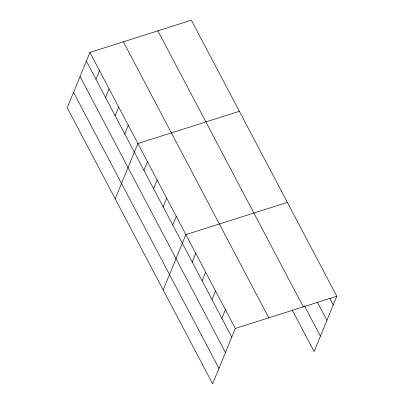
<?xml version="1.0" encoding="UTF-8"?>
<svg xmlns="http://www.w3.org/2000/svg" width="404" height="404" viewBox="0 0 404 404"><rect width="100%" height="100%" fill="white"/><g stroke="black" fill="none" stroke-linecap="round" stroke-linejoin="round"><path stroke-width="0.61" d="M89.91 52.429L67.215 107.767L212.62 383.8L235.32 328.462L89.91 52.429L191.38 20.2L336.784 296.233L314.09 351.571L292.279 310.166M95.965 79.29L99.51 70.644M105.56 97.51L109.105 88.865M115.16 115.726L118.7 107.085M124.755 133.946L128.3 125.301M115.201 198.854L137.895 143.521L239.36 111.292M143.95 170.382L147.495 161.736M153.545 188.602L157.09 179.957M163.14 206.818L166.685 198.177M172.74 225.038L176.285 216.393M163.186 289.946L185.88 234.613L287.345 202.384M192.223 262.024L195.768 253.384M202.111 280.795L205.656 272.155M211.999 299.566L215.544 290.92M221.887 318.337L225.432 309.691M235.32 328.462L336.784 296.233M329.75 298.253L333.239 304.879M317.322 302.071L326.917 320.286M304.414 305.798L320.407 336.163M157.893 30.835L303.298 306.868M123.397 41.794L268.801 317.827M86.365 61.07L231.775 337.108M80.048 76.482L225.452 352.515M73.538 92.354L218.943 368.392"/></g></svg>
